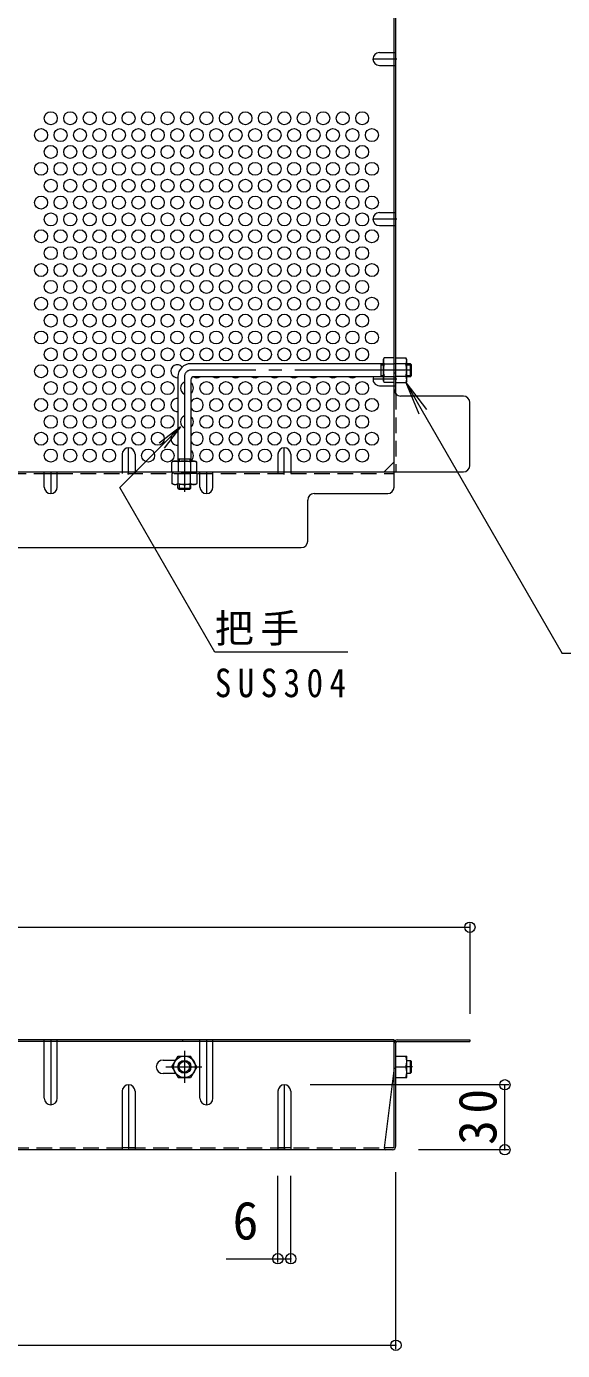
# Model space of a CAD drawing. Units: millimetres at full size, sheet at 1:6; details may follow other scales. Extents: x -1626 to 1623, y -1182 to 1151.
# Drawn here: x 650 to 898, y -86 to 525 of the extents above; entities that cross this region are included whole.
import ezdxf
from ezdxf.enums import TextEntityAlignment as Align

# ---------------------------------------------------------------- set-up
doc = ezdxf.new("R2010")
doc.units = ezdxf.units.MM
doc.header["$LTSCALE"] = 6
doc.header["$PDMODE"] = 32
doc.header["$PDSIZE"] = 4.8
for name, pattern in [('CHAIN1', [8, 5, -1, 1, -1]), ('CHAIN2', [12, 9, -1, 1, -1]), ('DASHED1', [1.8, 1.2, -0.6])]:
    doc.linetypes.add(name, pattern=pattern)
for name, color, linetype, lineweight in [('6-1', 3, 'Continuous', 9), ('6-4', 7, 'Continuous', 9), ('6-5', 7, 'Continuous', 9), ('6-6', 2, 'Continuous', 9), ('6-7', 2, 'Continuous', 9), ('6-8', 2, 'Continuous', 9), ('6-B', 2, 'Continuous', 9)]:
    doc.layers.add(name, color=color, linetype=linetype, lineweight=lineweight)
doc.styles.add('ＭＳ ゴシック', font='')
doc.styles.get('ＭＳ ゴシック').set_extended_font_data('MS Gothic')

msp = doc.modelspace()

# ---------------------------------------------------------------- linework, layer by layer
at = {"layer": '6-1'}
for p, q in [((814.796, 369.64), (725.796, 369.64)), ((813.796, 363.64), (813.796, 369.64)), ((813.796, 369.14), (814.796, 369.14)), ((827.296, 369.64), (825.596, 369.64)), ((825.596, 369.14), (827.796, 369.14)), ((827.296, 363.64), (827.296, 369.64)), ((827.296, 369.64), (827.796, 369.14)), ((827.796, 364.14), (827.796, 369.14)), ((719.796, 363.64), (719.796, 324.64)), ((725.796, 362.14), (725.796, 324.64)), ((814.796, 363.64), (727.296, 363.64)), ((813.796, 364.14), (814.796, 364.14)), ((825.596, 364.14), (827.796, 364.14)), ((827.296, 363.64), (825.596, 363.64)), ((827.296, 363.64), (827.796, 364.14)), ((719.796, 325.64), (725.796, 325.64)), ((720.296, 325.64), (720.296, 324.64)), ((725.296, 325.64), (725.296, 324.64))]:
    msp.add_line(p, q, dxfattribs=at)
at = {"layer": '6-1', "linetype": 'CHAIN2'}
for p, q in [((722.796, 363.64), (722.796, 310.407)), ((827.796, 366.64), (725.796, 366.64))]:
    msp.add_line(p, q, dxfattribs=at)
at = {"layer": '6-1', "linetype": 'DASHED1'}
for p, q in [((719.796, 312.14), (719.796, 313.84)), ((719.796, 312.14), (725.796, 312.14)), ((719.796, 312.14), (720.296, 311.64)), ((720.296, 313.84), (720.296, 311.64)), ((725.296, 313.84), (725.296, 311.64)), ((725.796, 312.14), (725.296, 311.64)), ((725.796, 312.14), (725.796, 313.84)), ((720.296, 311.64), (725.296, 311.64))]:
    msp.add_line(p, q, dxfattribs=at)
at = {"layer": '6-1'}
for centre, radius in [((725.796, 363.64), 6), ((727.296, 362.14), 1.5)]:
    msp.add_arc(centre, radius, 90, 180, dxfattribs=at)
at = {"layer": '6-1', "linetype": 'CHAIN2'}
msp.add_arc((725.796, 363.64), 3, 90, 180, dxfattribs=at)
at = {"layer": '6-4'}
for p, q in [((854.8, 111), (854.8, 69.2)), ((107.193, 109.2), (854.8, 109.2)), ((872.796, 36.4), (780.996, 36.4)), ((870.996, 6.4), (870.996, 36.4)), ((872.796, 6.4), (830.996, 6.4)), ((765.996, -45.8), (765.996, -5.6)), ((771.996, -45.8), (771.996, -5.6)), ((820.596, -85.8), (820.596, -4)), ((742.027, -44), (771.996, -44)), ((141.396, -84), (820.596, -84))]:
    msp.add_line(p, q, dxfattribs=at)
for p in [(854.8, 109.2), (870.996, 36.4), (870.996, 6.4), (765.996, -44), (771.996, -44), (820.596, -84)]:
    msp.add_point(p, dxfattribs=at)
at = {"layer": '6-5'}
for p, q in [((825.163, 360.89), (897.435, 235.711)), ((825.163, 360.89), (831.142, 346.454)), ((825.163, 360.89), (834.675, 348.493)), ((720.998, 340.486), (713.389, 330.569)), ((798.364, 236.313), (736.864, 236.313)), ((999.111, 235.711), (897.435, 235.711))]:
    msp.add_line(p, q, dxfattribs=at)
msp.add_lwpolyline([(736.864, 236.313), (692.927, 312.414), (720.998, 340.486), (711.081, 332.876)], dxfattribs=at)
at = {"layer": '6-6'}
for centre in [(660.996, 483.073), (669.996, 483.073), (678.996, 483.073), (687.996, 483.073), (696.996, 483.073), (705.996, 483.073), (714.996, 483.073), (723.996, 483.073), (732.996, 483.073), (741.996, 483.073), (750.996, 483.073), (759.996, 483.073), (768.996, 483.073), (777.996, 483.073), (786.996, 483.073), (795.996, 483.073), (804.996, 483.073), (656.496, 475.279), (665.496, 475.279), (674.496, 475.279), (683.496, 475.279), (692.496, 475.279), (701.496, 475.279), (710.496, 475.279), (719.496, 475.279), (728.496, 475.279), (737.496, 475.279), (746.496, 475.279), (755.496, 475.279), (764.496, 475.279), (773.496, 475.279), (782.496, 475.279), (791.496, 475.279), (800.496, 475.279), (809.496, 475.279), (660.996, 467.485), (669.996, 467.485), (678.996, 467.485), (687.996, 467.485), (696.996, 467.485), (705.996, 467.485), (714.996, 467.485), (723.996, 467.485), (732.996, 467.485), (741.996, 467.485), (750.996, 467.485), (759.996, 467.485), (768.996, 467.485), (777.996, 467.485), (786.996, 467.485), (795.996, 467.485), (804.996, 467.485), (656.496, 459.691), (665.496, 459.691), (674.496, 459.691), (683.496, 459.691), (692.496, 459.691), (701.496, 459.691), (710.496, 459.691), (719.496, 459.691), (728.496, 459.691), (737.496, 459.691), (746.496, 459.691), (755.496, 459.691), (764.496, 459.691), (773.496, 459.691), (782.496, 459.691), (791.496, 459.691), (800.496, 459.691), (809.496, 459.691), (660.996, 451.896), (669.996, 451.896), (678.996, 451.896), (687.996, 451.896), (696.996, 451.896), (705.996, 451.896), (714.996, 451.896), (723.996, 451.896), (732.996, 451.896), (741.996, 451.896), (750.996, 451.896), (759.996, 451.896), (768.996, 451.896), (777.996, 451.896), (786.996, 451.896), (795.996, 451.896), (804.996, 451.896), (656.496, 444.102), (665.496, 444.102), (674.496, 444.102), (683.496, 444.102), (692.496, 444.102), (701.496, 444.102), (710.496, 444.102), (719.496, 444.102), (728.496, 444.102), (737.496, 444.102), (746.496, 444.102), (755.496, 444.102), (764.496, 444.102), (773.496, 444.102), (782.496, 444.102), (791.496, 444.102), (800.496, 444.102), (809.496, 444.102), (660.996, 436.308), (669.996, 436.308), (678.996, 436.308), (687.996, 436.308), (696.996, 436.308), (705.996, 436.308), (714.996, 436.308), (723.996, 436.308), (732.996, 436.308), (741.996, 436.308), (750.996, 436.308), (759.996, 436.308), (768.996, 436.308), (777.996, 436.308), (786.996, 436.308), (795.996, 436.308), (804.996, 436.308), (656.496, 428.514), (665.496, 428.514), (674.496, 428.514), (683.496, 428.514), (692.496, 428.514), (701.496, 428.514), (710.496, 428.514), (719.496, 428.514), (728.496, 428.514), (737.496, 428.514), (746.496, 428.514), (755.496, 428.514), (764.496, 428.514), (773.496, 428.514), (782.496, 428.514), (791.496, 428.514), (800.496, 428.514), (809.496, 428.514), (660.996, 420.719), (669.996, 420.719), (678.996, 420.719), (687.996, 420.719), (696.996, 420.719), (705.996, 420.719), (714.996, 420.719), (723.996, 420.719), (732.996, 420.719), (741.996, 420.719), (750.996, 420.719), (759.996, 420.719), (768.996, 420.719), (777.996, 420.719), (786.996, 420.719), (795.996, 420.719), (804.996, 420.719), (656.496, 412.925), (665.496, 412.925), (674.496, 412.925), (683.496, 412.925), (692.496, 412.925), (701.496, 412.925), (710.496, 412.925), (719.496, 412.925), (728.496, 412.925), (737.496, 412.925), (746.496, 412.925), (755.496, 412.925), (764.496, 412.925), (773.496, 412.925), (782.496, 412.925), (791.496, 412.925), (800.496, 412.925), (809.496, 412.925), (660.996, 405.131), (669.996, 405.131), (678.996, 405.131), (687.996, 405.131), (696.996, 405.131), (705.996, 405.131), (714.996, 405.131), (723.996, 405.131), (732.996, 405.131), (741.996, 405.131), (750.996, 405.131), (759.996, 405.131), (768.996, 405.131), (777.996, 405.131), (786.996, 405.131), (795.996, 405.131), (804.996, 405.131), (656.496, 397.337), (665.496, 397.337), (674.496, 397.337), (683.496, 397.337), (692.496, 397.337), (701.496, 397.337), (710.496, 397.337), (719.496, 397.337), (728.496, 397.337), (737.496, 397.337), (746.496, 397.337), (755.496, 397.337), (764.496, 397.337), (773.496, 397.337), (782.496, 397.337), (791.496, 397.337), (800.496, 397.337), (809.496, 397.337), (660.996, 389.543), (669.996, 389.543), (678.996, 389.543), (687.996, 389.543), (696.996, 389.543), (705.996, 389.543), (714.996, 389.543), (723.996, 389.543), (732.996, 389.543), (741.996, 389.543), (750.996, 389.543), (759.996, 389.543), (768.996, 389.543), (777.996, 389.543), (786.996, 389.543), (795.996, 389.543), (804.996, 389.543), (656.496, 381.748), (665.496, 381.748), (674.496, 381.748), (683.496, 381.748), (692.496, 381.748), (701.496, 381.748), (710.496, 381.748), (719.496, 381.748), (728.496, 381.748), (737.496, 381.748), (746.496, 381.748), (755.496, 381.748), (764.496, 381.748), (773.496, 381.748), (782.496, 381.748), (791.496, 381.748), (800.496, 381.748), (809.496, 381.748), (660.996, 373.954), (669.996, 373.954), (678.996, 373.954), (687.996, 373.954), (696.996, 373.954), (705.996, 373.954), (714.996, 373.954), (723.996, 373.954), (732.996, 373.954), (741.996, 373.954), (750.996, 373.954), (759.996, 373.954), (768.996, 373.954), (777.996, 373.954), (786.996, 373.954), (795.996, 373.954), (804.996, 373.954), (656.496, 366.16), (665.496, 366.16), (674.496, 366.16), (683.496, 366.16), (692.496, 366.16), (701.496, 366.16), (710.496, 366.16), (660.996, 358.366), (669.996, 358.366), (678.996, 358.366), (687.996, 358.366), (696.996, 358.366), (705.996, 358.366), (714.996, 358.366), (732.996, 358.366), (741.996, 358.366), (750.996, 358.366), (759.996, 358.366), (768.996, 358.366), (777.996, 358.366), (786.996, 358.366), (795.996, 358.366), (804.996, 358.366), (656.496, 350.571), (665.496, 350.571), (674.496, 350.571), (683.496, 350.571), (692.496, 350.571), (701.496, 350.571), (710.496, 350.571), (737.496, 350.571), (746.496, 350.571), (755.496, 350.571), (764.496, 350.571), (773.496, 350.571), (782.496, 350.571), (791.496, 350.571), (800.496, 350.571), (809.496, 350.571), (660.996, 342.777), (669.996, 342.777), (678.996, 342.777), (687.996, 342.777), (696.996, 342.777), (705.996, 342.777), (714.996, 342.777), (732.996, 342.777), (741.996, 342.777), (750.996, 342.777), (759.996, 342.777), (768.996, 342.777), (777.996, 342.777), (786.996, 342.777), (795.996, 342.777), (804.996, 342.777), (656.496, 334.983), (665.496, 334.983), (674.496, 334.983), (683.496, 334.983), (692.496, 334.983), (701.496, 334.983), (710.496, 334.983), (737.496, 334.983), (746.496, 334.983), (755.496, 334.983), (764.496, 334.983), (773.496, 334.983), (782.496, 334.983), (791.496, 334.983), (800.496, 334.983), (809.496, 334.983), (660.996, 327.189), (669.996, 327.189), (678.996, 327.189), (687.996, 327.189), (705.996, 327.189), (714.996, 327.189), (732.996, 327.189), (741.996, 327.189), (750.996, 327.189), (759.996, 327.189), (777.996, 327.189), (786.996, 327.189), (795.996, 327.189), (804.996, 327.189)]:
    msp.add_circle(centre, 3, dxfattribs=at)
for centre, start, end in [((719.496, 366.16), 40.31546, 275.73917), ((723.996, 358.366), 113.57818, 246.42182), ((728.496, 366.16), 238.70075, 302.86268), ((737.496, 366.16), 237.13732, 302.86268), ((746.496, 366.16), 237.13732, 302.86268), ((755.496, 366.16), 237.13732, 302.86268), ((764.496, 366.16), 237.13732, 302.86268), ((773.496, 366.16), 237.13732, 302.86268), ((782.496, 366.16), 237.13732, 302.86268), ((791.496, 366.16), 237.13732, 302.86268), ((800.496, 366.16), 237.13732, 302.86268), ((723.996, 358.366), 306.8699, 53.1301), ((719.496, 350.571), 84.26083, 275.73917), ((728.496, 350.571), 205.84193, 154.15807), ((723.996, 342.777), 113.57818, 246.42182), ((723.996, 342.777), 306.8699, 53.1301), ((719.496, 334.983), 84.26083, 275.73917), ((728.496, 334.983), 205.84193, 154.15807), ((723.996, 327.189), 306.8699, 53.1301)]:
    msp.add_arc(centre, 3, start, end, dxfattribs=at)
at = {"layer": '6-7'}
for p, q in [((819.796, 312.64), (819.796, 1004.247)), ((820.596, 355.601), (820.596, 639.983)), ((851.8, 354.641), (822.796, 354.641)), ((854.8, 322.64), (854.8, 351.641)), ((110.193, 319.64), (851.8, 319.64)), ((657.996, 318.84), (663.996, 318.84)), ((729.996, 318.84), (735.996, 318.84)), ((815.184, 319.64), (819.796, 324.252)), ((779.796, 287.64), (779.796, 306.64)), ((782.796, 309.64), (816.796, 309.64)), ((581.496, 284.64), (776.796, 284.64)), ((819.796, 57.2), (142.196, 57.2)), ((819.796, 56.4), (142.196, 56.4)), ((721.862, 57.2), (721.862, 56.4)), ((819.796, 7.867), (819.796, 57.2)), ((820.596, 8), (820.596, 55.733)), ((821.263, 56.4), (854.8, 56.4)), ((821.396, 57.2), (854.8, 57.2)), ((854.8, 57.2), (854.8, 56.4)), ((819.796, 44.2), (815.184, 7.2)), ((818.996, 6.4), (142.996, 6.4)), ((819.13, 7.2), (815.184, 7.2))]:
    msp.add_line(p, q, dxfattribs=at)
at = {"layer": '6-7', "linetype": 'DASHED1'}
for p, q in [((819.796, 513.445), (820.596, 513.445)), ((819.796, 507.445), (820.596, 507.445)), ((819.796, 439.445), (820.596, 439.445)), ((819.796, 433.445), (820.596, 433.445)), ((820.596, 369.64), (819.796, 369.64)), ((819.796, 365.445), (820.596, 365.445)), ((820.596, 363.44), (819.796, 363.44)), ((819.796, 359.445), (820.596, 359.445)), ((820.596, 355.601), (820.596, 319.635)), ((231.996, 318.84), (819.796, 318.84)), ((693.996, 319.64), (693.996, 318.84)), ((699.996, 319.64), (699.996, 318.84)), ((765.996, 319.64), (765.996, 318.84)), ((771.996, 319.64), (771.996, 318.84)), ((146.809, 7.2), (815.184, 7.2))]:
    msp.add_line(p, q, dxfattribs=at)
at = {"layer": '6-7'}
for centre, radius, start, end in [((822.796, 357.641), 3, 180, 270), ((851.8, 351.641), 3, 0, 90), ((851.8, 322.64), 3, 270, 0), ((816.796, 312.64), 3, 270, 0), ((782.796, 306.64), 3, 90, 180), ((776.796, 287.64), 3, 270, 0), ((821.396, 55.6), 1.6, 90, 180), ((821.263, 55.733), 0.667, 90, 180), ((815.984, 7.2), 0.8, 180, 270), ((818.996, 8), 1.6, 270, 0), ((819.13, 7.867), 0.667, 270, 0)]:
    msp.add_arc(centre, radius, start, end, dxfattribs=at)
at = {"layer": '6-8', "linetype": 'CHAIN1'}
for p, q in [((820.996, 510.445), (809.996, 510.445)), ((820.996, 436.445), (809.996, 436.445)), ((820.996, 362.445), (809.996, 362.445)), ((696.996, 318.44), (696.996, 330.79)), ((768.996, 318.44), (768.996, 330.79)), ((660.996, 319.64), (660.996, 309.64)), ((732.996, 319.64), (732.996, 309.64)), ((660.996, 57.2), (660.996, 27.2)), ((732.996, 57.2), (732.996, 27.2)), ((722.796, 52.07), (722.796, 37.31)), ((714.268, 44.7), (730.776, 44.7)), ((828.283, 44.7), (825.221, 44.7)), ((696.996, 36.4), (696.996, 6)), ((768.996, 36.4), (768.996, 6))]:
    msp.add_line(p, q, dxfattribs=at)
at = {"layer": '6-8'}
for p, q in [((812.996, 513.445), (819.796, 513.445)), ((812.996, 507.445), (819.796, 507.445)), ((812.996, 439.445), (819.796, 439.445)), ((812.996, 433.445), (819.796, 433.445)), ((812.996, 359.445), (819.796, 359.445)), ((693.996, 327.79), (693.996, 319.64)), ((699.996, 327.79), (699.996, 319.64)), ((765.996, 327.79), (765.996, 319.64)), ((771.996, 327.79), (771.996, 319.64)), ((657.996, 312.64), (657.996, 319.64)), ((663.996, 312.64), (663.996, 319.64)), ((729.996, 312.64), (729.996, 319.64)), ((735.996, 312.64), (735.996, 319.64)), ((657.996, 30.2), (657.996, 56.4)), ((663.996, 30.2), (663.996, 56.4)), ((729.996, 30.2), (729.996, 56.4)), ((735.996, 30.2), (735.996, 56.4)), ((717.046, 44.7), (719.933, 49.7)), ((719.933, 49.7), (725.66, 49.7)), ((728.546, 44.7), (725.66, 49.7)), ((820.596, 49.7), (825.596, 49.7)), ((825.596, 39.7), (825.596, 49.7)), ((728.546, 44.7), (725.66, 39.7)), ((820.596, 44.7), (825.163, 44.7)), ((820.596, 39.7), (825.596, 39.7)), ((693.996, 33.4), (693.996, 6.4)), ((699.996, 33.4), (699.996, 6.4)), ((765.996, 33.4), (765.996, 6.4)), ((771.996, 33.4), (771.996, 6.4)), ((699.996, 7.2), (693.996, 7.2)), ((771.996, 7.2), (765.996, 7.2))]:
    msp.add_line(p, q, dxfattribs=at)
at = {"layer": '6-8', "linetype": 'DASHED1'}
for p, q in [((657.996, 56), (657.996, 57.2)), ((663.996, 56), (663.996, 57.2)), ((729.996, 56), (729.996, 57.2)), ((735.996, 56), (735.996, 57.2))]:
    msp.add_line(p, q, dxfattribs=at)
at = {"layer": '6-8', "color": 3}
for p, q in [((712.896, 47.8), (718.836, 47.8)), ((825.596, 47.7), (827.296, 47.7)), ((827.296, 41.7), (827.296, 47.7)), ((827.296, 47.7), (827.796, 47.2)), ((827.796, 42.2), (827.796, 47.2)), ((718.836, 41.6), (712.896, 41.6)), ((825.596, 41.7), (827.296, 41.7)), ((827.296, 41.7), (827.796, 42.2))]:
    msp.add_line(p, q, dxfattribs=at)
at = {"layer": '6-8'}
msp.add_lwpolyline([(717.046, 44.7), (719.933, 39.7), (725.66, 39.7)], dxfattribs=at)
for radius in [5, 3, 2.458]:
    msp.add_circle((722.796, 44.7), radius, dxfattribs=at)
for centre, radius, start, end in [((812.996, 510.445), 3, 90, 270), ((812.996, 436.445), 3, 90, 270), ((812.996, 362.445), 3, 156.51887, 270), ((696.996, 327.79), 3, 0, 180), ((768.996, 327.79), 3, 0, 180), ((660.996, 312.64), 3, 180, 0), ((732.996, 312.64), 3, 180, 0), ((818.163, 47.2), 7.433, 340.34633, 19.65366), ((818.163, 42.2), 7.433, 340.34633, 19.65366), ((696.996, 33.4), 3, 0, 180), ((768.996, 33.4), 3, 0, 180), ((660.996, 30.2), 3, 180, 0), ((732.996, 30.2), 3, 180, 0)]:
    msp.add_arc(centre, radius, start, end, dxfattribs=at)
at = {"layer": '6-8', "color": 3}
msp.add_arc((712.896, 44.7), 3.1, 90, 270, dxfattribs=at)
at = {"layer": '6-B'}
for p, q in [((814.796, 371.64), (815.229, 372.39)), ((814.796, 361.64), (814.796, 371.64)), ((819.796, 372.39), (815.229, 372.39)), ((815.229, 369.503), (819.796, 369.503)), ((819.796, 360.89), (819.796, 372.39)), ((820.596, 360.89), (820.596, 372.39)), ((820.596, 372.39), (825.163, 372.39)), ((825.163, 369.503), (820.596, 369.503)), ((825.596, 371.64), (825.163, 372.39)), ((825.596, 361.64), (825.596, 371.64)), ((814.796, 361.64), (815.229, 360.89)), ((815.229, 363.777), (819.796, 363.777)), ((825.163, 363.777), (820.596, 363.777)), ((825.596, 361.64), (825.163, 360.89)), ((819.796, 360.89), (815.229, 360.89)), ((820.596, 360.89), (825.163, 360.89)), ((717.796, 324.64), (717.046, 324.207)), ((717.796, 324.64), (727.796, 324.64)), ((727.796, 324.64), (728.546, 324.207)), ((717.046, 319.64), (717.046, 324.207)), ((717.046, 319.64), (728.546, 319.64)), ((719.933, 324.207), (719.933, 319.64)), ((725.66, 324.207), (725.66, 319.64)), ((728.546, 319.64), (728.546, 324.207))]:
    msp.add_line(p, q, dxfattribs=at)
at = {"layer": '6-B', "linetype": 'DASHED1'}
for p, q in [((728.546, 318.84), (717.046, 318.84)), ((717.046, 318.84), (717.046, 314.273)), ((719.933, 314.273), (719.933, 318.84)), ((725.66, 314.273), (725.66, 318.84)), ((728.546, 318.84), (728.546, 314.273)), ((717.796, 313.84), (717.046, 314.273)), ((727.796, 313.84), (717.796, 313.84)), ((727.796, 313.84), (728.546, 314.273))]:
    msp.add_line(p, q, dxfattribs=at)
at = {"layer": '6-B'}
for centre, radius, start, end in [((818.078, 370.745), 3.29, 149.99998, 176.07924), ((817.531, 370.98), 2.735, 180.2103, 212.68507), ((824.479, 366.64), 9.683, 162.79973, 197.20026), ((822.314, 370.745), 3.29, 3.92076, 30.00002), ((822.862, 370.98), 2.735, 327.31493, 359.7897), ((815.914, 366.64), 9.683, 342.79974, 17.20027), ((817.531, 362.3), 2.735, 147.31491, 179.78969), ((818.078, 362.535), 3.29, 183.92075, 210), ((822.314, 362.535), 3.29, 330, 356.07925), ((822.862, 362.3), 2.735, 0.21031, 32.68509), ((718.691, 321.358), 3.29, 93.92075, 120), ((718.456, 321.905), 2.735, 57.31491, 89.78969), ((722.796, 314.957), 9.683, 72.79973, 107.20026), ((727.137, 321.905), 2.735, 90.2103, 122.68507), ((726.902, 321.358), 3.29, 59.99998, 86.07924)]:
    msp.add_arc(centre, radius, start, end, dxfattribs=at)
at = {"layer": '6-B', "linetype": 'DASHED1'}
for centre, radius, start, end in [((718.691, 317.122), 3.29, 239.99998, 266.07924), ((718.456, 316.575), 2.735, 270.2103, 302.68507), ((722.796, 323.523), 9.683, 252.79973, 287.20026), ((727.137, 316.575), 2.735, 237.31491, 269.78969), ((726.902, 317.122), 3.29, 273.92075, 300)]:
    msp.add_arc(centre, radius, start, end, dxfattribs=at)

# ---------------------------------------------------------------- texts
at = {"layer": '6-4', "color": 2, "style": 'ＭＳ ゴシック'}
msp.add_text('6', height=17.6, dxfattribs=at).set_placement((745.061, -40.4), align=Align.BOTTOM_LEFT)
at = {"layer": '6-4', "color": 2, "insert": (867.396, 8.65), "char_height": 17.6, "attachment_point": 7, "rotation": 90, "style": 'ＭＳ ゴシック'}
msp.add_mtext('\\T1.27;\\W0.95;30', dxfattribs=at)
at = {"layer": '6-5', "char_height": 13.2, "attachment_point": 7, "style": 'ＭＳ ゴシック'}
for s, insert in [('\\T1.17;把手', (736.864, 239.313)), ('\\T1.39;\\W0.85;SUS304', (736.864, 215.313))]:
    msp.add_mtext(s, dxfattribs=dict(at, insert=insert))

doc.saveas('drawing.dxf')
